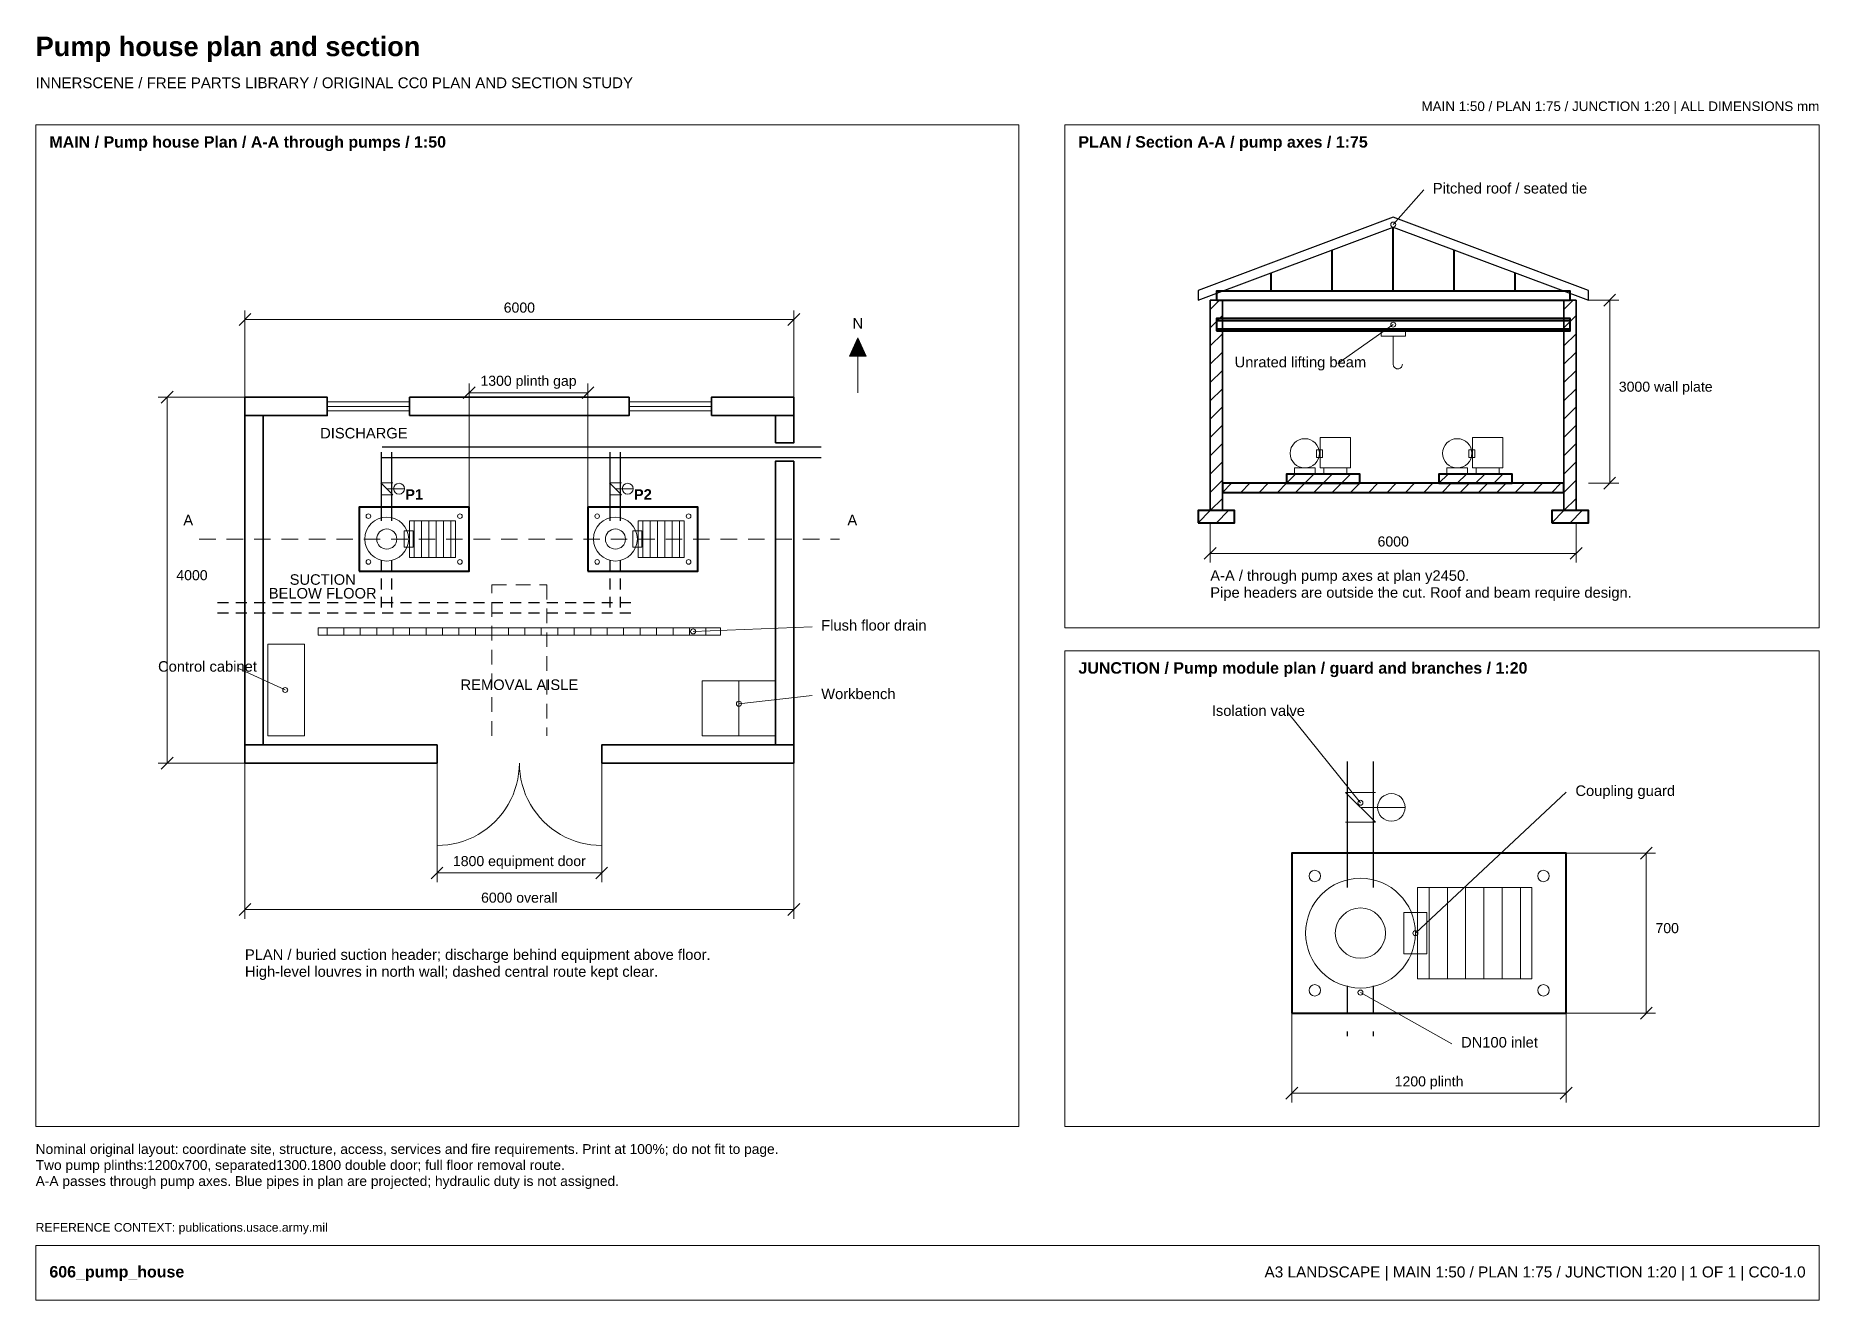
# Paper-space layout 'Layout1' of a CAD drawing. Header units: millimetres. Extents: x 15 to 405, y 10 to 286.
import ezdxf
from ezdxf.enums import TextEntityAlignment as Align

# ---------------------------------------------------------------- set-up
doc = ezdxf.new("R2010")
doc.units = ezdxf.units.MM
for name, color, linetype, lineweight, true_color in [('A-ANNO-BORDER', 7, 'Continuous', 18, 0x7b919e), ('A-ANNO-DIMS', 7, 'Continuous', 15, 0x4c626f), ('A-ANNO-TEXT', 7, 'Continuous', 18, 0x233442), ('A-FIXT', 7, 'Continuous', 20, 0x4d616b), ('A-GLAZ', 7, 'Continuous', 20, 0x238498), ('A-HATCH', 7, 'Continuous', 13, 0x8d999e), ('A-HIDDEN', 7, 'Continuous', 13, 0x778992), ('A-ROOF', 7, 'Continuous', 30, 0x344958), ('A-STRC', 7, 'Continuous', 40, 0x263746), ('A-WALL', 7, 'Continuous', 35, 0x233442), ('A-WPRO', 7, 'Continuous', 30, 0x246f9f)]:
    doc.layers.add(name, color=color, linetype=linetype, lineweight=lineweight, true_color=true_color)
doc.styles.add('SECTION_BOLD', font='arialbd.ttf')
doc.styles.add('SECTION_REGULAR', font='arial.ttf')

psp = doc.layouts.get("Layout1")

# ---------------------------------------------------------------- hatches: boundary and pattern name
at = {"layer": 'A-ANNO-DIMS'}
psp.add_hatch(color=7, dxfattribs=at).paths.add_polyline_path([(194.76, 220.43), (192.96, 216.43), (196.56, 216.43)])

# ---------------------------------------------------------------- linework, layer by layer
at = {"layer": 'A-ANNO-BORDER'}
for points in [[(15, 48), (230, 48), (230, 267), (15, 267)], [(240, 157), (405, 157), (405, 267), (240, 267)], [(240, 48), (405, 48), (405, 152), (240, 152)], [(15, 10), (405, 10), (405, 22), (15, 22)]]:
    psp.add_lwpolyline(points, close=True, dxfattribs=at)
at = {"layer": 'A-ANNO-DIMS'}
for p, q in [((311.83, 245.17), (318.5, 252.78)), ((60.76, 207.43), (60.76, 226.43)), ((180.76, 207.43), (180.76, 226.43)), ((354.5, 228.64), (361.16, 228.64)), ((357.86, 227.34), (360.46, 229.94)), ((359.16, 188.64), (359.16, 228.64)), ((59.46, 223.13), (62.06, 225.73)), ((60.76, 224.43), (180.76, 224.43)), ((179.46, 223.13), (182.06, 225.73)), ((311.83, 223.3), (299.74, 214.78)), ((194.76, 208.43), (194.76, 220.43)), ((60.76, 207.43), (41.76, 207.43)), ((42.46, 206.13), (45.06, 208.73)), ((43.76, 127.43), (43.76, 207.43)), ((108.46, 207.13), (111.06, 209.73)), ((109.76, 183.43), (109.76, 210.43)), ((109.76, 208.43), (135.76, 208.43)), ((134.46, 207.13), (137.06, 209.73)), ((135.76, 183.43), (135.76, 210.43)), ((354.5, 188.64), (361.16, 188.64)), ((357.86, 187.34), (360.46, 189.94)), ((271.83, 179.97), (271.83, 171.3)), ((351.83, 179.97), (351.83, 171.3)), ((50.76, 176.43), (54.36, 176.43)), ((56.76, 176.43), (60.36, 176.43)), ((62.76, 176.43), (66.36, 176.43)), ((68.76, 176.43), (72.36, 176.43)), ((74.76, 176.43), (78.36, 176.43)), ((80.76, 176.43), (84.36, 176.43)), ((86.76, 176.43), (90.36, 176.43)), ((92.76, 176.43), (96.36, 176.43)), ((98.76, 176.43), (102.36, 176.43)), ((104.76, 176.43), (108.36, 176.43)), ((110.76, 176.43), (114.36, 176.43)), ((116.76, 176.43), (120.36, 176.43)), ((122.76, 176.43), (126.36, 176.43)), ((128.76, 176.43), (132.36, 176.43)), ((134.76, 176.43), (138.36, 176.43)), ((140.76, 176.43), (144.36, 176.43)), ((146.76, 176.43), (150.36, 176.43)), ((152.76, 176.43), (156.36, 176.43)), ((158.76, 176.43), (162.36, 176.43)), ((164.76, 176.43), (168.36, 176.43)), ((170.76, 176.43), (174.36, 176.43)), ((176.76, 176.43), (180.36, 176.43)), ((182.76, 176.43), (186.36, 176.43)), ((188.76, 176.43), (190.76, 176.43)), ((270.53, 172), (273.13, 174.6)), ((271.83, 173.3), (351.83, 173.3)), ((350.53, 172), (353.13, 174.6)), ((158.76, 156.23), (184.76, 157.23)), ((69.56, 143.43), (59.22, 148.23)), ((168.76, 140.43), (184.76, 142.23)), ((304.67, 118.77), (288.74, 138.58)), ((42.46, 126.13), (45.06, 128.73)), ((60.76, 127.43), (41.76, 127.43)), ((60.76, 127.43), (60.76, 93.43)), ((102.76, 127.43), (102.76, 101.43)), ((138.76, 127.43), (138.76, 101.43)), ((180.76, 127.43), (180.76, 93.43)), ((316.67, 90.27), (349.67, 121.08)), ((349.67, 107.77), (369.17, 107.77)), ((365.87, 106.47), (368.47, 109.07)), ((367.17, 72.77), (367.17, 107.77)), ((101.46, 102.13), (104.06, 104.73)), ((102.76, 103.43), (138.76, 103.43)), ((137.46, 102.13), (140.06, 104.73)), ((59.46, 94.13), (62.06, 96.73)), ((60.76, 95.43), (180.76, 95.43)), ((179.46, 94.13), (182.06, 96.73)), ((304.67, 77.27), (324.67, 66.08)), ((289.67, 72.77), (289.67, 53.27)), ((349.67, 72.77), (349.67, 53.27)), ((349.67, 72.77), (369.17, 72.77)), ((365.87, 71.47), (368.47, 74.07)), ((288.37, 53.97), (290.97, 56.57)), ((289.67, 55.27), (349.67, 55.27)), ((348.37, 53.97), (350.97, 56.57))]:
    psp.add_line(p, q, dxfattribs=at)
psp.add_lwpolyline([(194.76, 220.43), (192.96, 216.43), (196.56, 216.43)], close=True, dxfattribs=at)
for centre in [(311.83, 245.17), (311.83, 223.3), (158.76, 156.23), (69.56, 143.43), (168.76, 140.43), (304.67, 118.77), (316.67, 90.27), (304.67, 77.27)]:
    psp.add_circle(centre, 0.55, dxfattribs=at)
at = {"layer": 'A-FIXT'}
for p, q in [((311.83, 220.77), (311.83, 214.64)), ((91.76, 187.43), (95.66, 187.43)), ((141.76, 187.43), (145.66, 187.43)), ((97.76, 172.43), (97.76, 180.43)), ((99.36, 172.43), (99.36, 180.43)), ((100.96, 172.43), (100.96, 180.43)), ((102.56, 172.43), (102.56, 180.43)), ((104.16, 172.43), (104.16, 180.43)), ((105.76, 172.43), (105.76, 180.43)), ((147.76, 172.43), (147.76, 180.43)), ((149.36, 172.43), (149.36, 180.43)), ((150.96, 172.43), (150.96, 180.43)), ((152.56, 172.43), (152.56, 180.43)), ((154.16, 172.43), (154.16, 180.43)), ((155.76, 172.43), (155.76, 180.43)), ((78.76, 155.43), (78.76, 157.03)), ((82.36, 155.43), (82.36, 157.03)), ((85.96, 155.43), (85.96, 157.03)), ((89.56, 155.43), (89.56, 157.03)), ((93.16, 155.43), (93.16, 157.03)), ((96.76, 155.43), (96.76, 157.03)), ((100.36, 155.43), (100.36, 157.03)), ((103.96, 155.43), (103.96, 157.03)), ((107.56, 155.43), (107.56, 157.03)), ((111.16, 155.43), (111.16, 157.03)), ((114.76, 155.43), (114.76, 157.03)), ((118.36, 155.43), (118.36, 157.03)), ((121.96, 155.43), (121.96, 157.03)), ((125.56, 155.43), (125.56, 157.03)), ((129.16, 155.43), (129.16, 157.03)), ((132.76, 155.43), (132.76, 157.03)), ((136.36, 155.43), (136.36, 157.03)), ((139.96, 155.43), (139.96, 157.03)), ((143.56, 155.43), (143.56, 157.03)), ((147.16, 155.43), (147.16, 157.03)), ((150.76, 155.43), (150.76, 157.03)), ((154.36, 155.43), (154.36, 157.03)), ((157.96, 155.43), (157.96, 157.03)), ((161.56, 155.43), (161.56, 157.03)), ((168.76, 133.43), (168.76, 145.43)), ((102.76, 127.43), (102.76, 109.43)), ((138.76, 127.43), (138.76, 109.43)), ((307.92, 114.52), (301.42, 121.02)), ((301.42, 121.02), (307.92, 121.02)), ((304.67, 117.77), (314.42, 117.77)), ((301.42, 114.52), (307.92, 114.52)), ((319.67, 80.27), (319.67, 100.27)), ((323.67, 80.27), (323.67, 100.27)), ((327.67, 80.27), (327.67, 100.27)), ((331.67, 80.27), (331.67, 100.27)), ((335.67, 80.27), (335.67, 100.27)), ((339.67, 80.27), (339.67, 100.27))]:
    psp.add_line(p, q, dxfattribs=at)
for points in [[(309.16, 220.77), (314.5, 220.77), (314.5, 221.97), (309.16, 221.97)], [(295.03, 194.24), (296.36, 194.24), (296.36, 195.97), (295.03, 195.97)], [(295.83, 191.97), (302.5, 191.97), (302.5, 198.64), (295.83, 198.64)], [(328.36, 194.24), (329.7, 194.24), (329.7, 195.97), (328.36, 195.97)], [(329.16, 191.97), (335.83, 191.97), (335.83, 198.64), (329.16, 198.64)], [(290.23, 190.64), (294.76, 190.64), (294.76, 191.97), (290.23, 191.97)], [(296.63, 190.64), (301.7, 190.64), (301.7, 191.97), (296.63, 191.97)], [(323.56, 190.64), (328.1, 190.64), (328.1, 191.97), (323.56, 191.97)], [(329.96, 190.64), (335.03, 190.64), (335.03, 191.97), (329.96, 191.97)], [(96.76, 172.43), (106.76, 172.43), (106.76, 180.43), (96.76, 180.43)], [(146.76, 172.43), (156.76, 172.43), (156.76, 180.43), (146.76, 180.43)], [(95.56, 174.63), (97.56, 174.63), (97.56, 178.23), (95.56, 178.23)], [(145.56, 174.63), (147.56, 174.63), (147.56, 178.23), (145.56, 178.23)], [(76.76, 155.43), (164.76, 155.43), (164.76, 157.03), (76.76, 157.03)], [(65.76, 133.43), (73.76, 133.43), (73.76, 153.43), (65.76, 153.43)], [(160.76, 133.43), (176.76, 133.43), (176.76, 145.43), (160.76, 145.43)], [(317.17, 80.27), (342.17, 80.27), (342.17, 100.27), (317.17, 100.27)], [(314.17, 85.77), (319.17, 85.77), (319.17, 94.77), (314.17, 94.77)]]:
    psp.add_lwpolyline(points, close=True, dxfattribs=at)
for points in [[(311.83, 214.64), (311.84, 214.51), (311.86, 214.38), (311.91, 214.25), (311.96, 214.14), (312.04, 214.03), (312.12, 213.93), (312.22, 213.84), (312.33, 213.77), (312.45, 213.71), (312.57, 213.67), (312.7, 213.65), (312.83, 213.64), (312.96, 213.65), (313.09, 213.67), (313.21, 213.71), (313.33, 213.77), (313.44, 213.84), (313.54, 213.93), (313.62, 214.03), (313.7, 214.14), (313.75, 214.25), (313.8, 214.38), (313.82, 214.51), (313.83, 214.64)], [(90.46, 186.13), (93.06, 186.13), (90.46, 188.73), (93.06, 188.73)], [(140.46, 186.13), (143.06, 186.13), (140.46, 188.73), (143.06, 188.73)], [(120.76, 127.43), (120.72, 126.25), (120.6, 125.08), (120.41, 123.92), (120.14, 122.77), (119.8, 121.64), (119.39, 120.54), (118.9, 119.47), (118.34, 118.43), (117.72, 117.43), (117.04, 116.47), (116.29, 115.56), (115.48, 114.7), (114.62, 113.9), (113.71, 113.15), (112.76, 112.46), (111.76, 111.84), (110.72, 111.29), (109.64, 110.8), (108.54, 110.38), (107.41, 110.04), (106.27, 109.78), (105.11, 109.58), (103.93, 109.47), (102.76, 109.43)], [(120.76, 127.43), (120.79, 126.25), (120.91, 125.08), (121.1, 123.92), (121.37, 122.77), (121.71, 121.64), (122.13, 120.54), (122.61, 119.47), (123.17, 118.43), (123.79, 117.43), (124.48, 116.47), (125.22, 115.56), (126.03, 114.7), (126.89, 113.9), (127.8, 113.15), (128.76, 112.46), (129.76, 111.84), (130.79, 111.29), (131.87, 110.8), (132.97, 110.38), (134.1, 110.04), (135.24, 109.78), (136.41, 109.58), (137.58, 109.47), (138.76, 109.43)]]:
    psp.add_lwpolyline(points, dxfattribs=at)
for centre, radius in [((292.5, 195.17), 3.2), ((325.83, 195.17), 3.2), ((94.46, 187.43), 1.2), ((144.46, 187.43), 1.2), ((91.76, 176.43), 4.8), ((87.76, 181.43), 0.5), ((107.76, 181.43), 0.5), ((141.76, 176.43), 4.8), ((137.76, 181.43), 0.5), ((157.76, 181.43), 0.5), ((91.76, 176.43), 2.2), ((141.76, 176.43), 2.2), ((87.76, 171.43), 0.5), ((107.76, 171.43), 0.5), ((137.76, 171.43), 0.5), ((157.76, 171.43), 0.5), ((311.42, 117.77), 3), ((304.67, 90.27), 12), ((294.67, 102.77), 1.25), ((344.67, 102.77), 1.25), ((304.67, 90.27), 5.5), ((294.67, 77.77), 1.25), ((344.67, 77.77), 1.25)]:
    psp.add_circle(centre, radius, dxfattribs=at)
at = {"layer": 'A-GLAZ'}
for p, q in [((78.76, 206.43), (96.76, 206.43)), ((78.76, 205.43), (96.76, 205.43)), ((78.76, 204.43), (96.76, 204.43)), ((144.76, 206.43), (162.76, 206.43)), ((144.76, 205.43), (162.76, 205.43)), ((144.76, 204.43), (162.76, 204.43))]:
    psp.add_line(p, q, dxfattribs=at)
at = {"layer": 'A-HATCH'}
for p, q in [((271.83, 226.64), (273.83, 228.64)), ((349.16, 226.64), (351.16, 228.64)), ((271.83, 222.64), (274.5, 225.3)), ((349.16, 222.64), (351.83, 225.3)), ((271.83, 218.64), (274.5, 221.3)), ((349.16, 218.64), (351.83, 221.3)), ((271.83, 214.64), (274.5, 217.3)), ((349.16, 214.64), (351.83, 217.3)), ((271.83, 210.64), (274.5, 213.3)), ((349.16, 210.64), (351.83, 213.3)), ((271.83, 206.64), (274.5, 209.3)), ((349.16, 206.64), (351.83, 209.3)), ((271.83, 202.64), (274.5, 205.3)), ((349.16, 202.64), (351.83, 205.3)), ((271.83, 198.64), (274.5, 201.3)), ((349.16, 198.64), (351.83, 201.3)), ((271.83, 194.64), (274.5, 197.3)), ((349.16, 194.64), (351.83, 197.3)), ((271.83, 190.64), (274.5, 193.3)), ((349.16, 190.64), (351.83, 193.3)), ((271.83, 186.64), (274.5, 189.3)), ((274.5, 186.64), (276.5, 188.64)), ((278.5, 186.64), (280.5, 188.64)), ((282.5, 186.64), (284.5, 188.64)), ((286.5, 186.64), (288.5, 188.64)), ((288.5, 188.64), (290.5, 190.64)), ((290.5, 186.64), (292.5, 188.64)), ((292.5, 188.64), (294.5, 190.64)), ((294.5, 186.64), (296.5, 188.64)), ((296.5, 188.64), (298.5, 190.64)), ((298.5, 186.64), (300.5, 188.64)), ((300.5, 188.64), (302.5, 190.64)), ((302.5, 186.64), (304.5, 188.64)), ((304.5, 188.64), (304.5, 188.64)), ((306.5, 186.64), (308.5, 188.64)), ((310.5, 186.64), (312.5, 188.64)), ((314.5, 186.64), (316.5, 188.64)), ((318.5, 186.64), (320.5, 188.64)), ((321.83, 188.64), (323.83, 190.64)), ((322.5, 186.64), (324.5, 188.64)), ((325.83, 188.64), (327.83, 190.64)), ((326.5, 186.64), (328.5, 188.64)), ((329.83, 188.64), (331.83, 190.64)), ((330.5, 186.64), (332.5, 188.64)), ((333.83, 188.64), (335.83, 190.64)), ((334.5, 186.64), (336.5, 188.64)), ((337.83, 188.64), (337.83, 188.64)), ((338.5, 186.64), (340.5, 188.64)), ((342.5, 186.64), (344.5, 188.64)), ((346.5, 186.64), (348.5, 188.64)), ((349.16, 186.64), (351.83, 189.3)), ((271.83, 182.64), (274.5, 185.3)), ((349.16, 182.64), (351.83, 185.3)), ((269.16, 179.97), (271.83, 182.64)), ((273.16, 179.97), (275.83, 182.64)), ((277.16, 179.97), (277.16, 179.97)), ((346.5, 179.97), (349.16, 182.64)), ((350.5, 179.97), (353.16, 182.64)), ((354.5, 179.97), (354.5, 179.97))]:
    psp.add_line(p, q, dxfattribs=at)
at = {"layer": 'A-HIDDEN'}
for p, q in [((114.76, 164.63), (114.76, 166.43)), ((114.76, 166.43), (117.96, 166.43)), ((119.96, 166.43), (123.16, 166.43)), ((125.16, 166.43), (126.76, 166.43)), ((126.76, 166.43), (126.76, 163.23)), ((114.76, 159.43), (114.76, 162.63)), ((126.76, 161.23), (126.76, 158.03)), ((114.76, 154.23), (114.76, 157.43)), ((126.76, 156.03), (126.76, 152.83)), ((114.76, 149.03), (114.76, 152.23)), ((126.76, 150.83), (126.76, 147.63)), ((114.76, 143.83), (114.76, 147.03)), ((126.76, 145.63), (126.76, 142.43)), ((114.76, 138.63), (114.76, 141.83)), ((126.76, 140.43), (126.76, 137.23)), ((114.76, 133.43), (114.76, 136.63)), ((126.76, 135.23), (126.76, 133.43))]:
    psp.add_line(p, q, dxfattribs=at)
at = {"layer": 'A-ROOF'}
psp.add_lwpolyline([(269.16, 228.64), (311.83, 244.64), (354.5, 228.64), (354.5, 230.77), (311.83, 246.77), (269.16, 230.77)], close=True, dxfattribs=at)
at = {"layer": 'A-STRC'}
for p, q in [((311.83, 230.64), (311.83, 244.64)), ((298.5, 230.64), (298.5, 239.64)), ((325.16, 230.64), (325.16, 239.64)), ((285.16, 230.64), (285.16, 234.64)), ((338.5, 230.64), (338.5, 234.64)), ((273.16, 224.24), (350.5, 224.24)), ((273.16, 222.37), (350.5, 222.37))]:
    psp.add_line(p, q, dxfattribs=at)
for points in [[(273.16, 228.64), (350.5, 228.64), (350.5, 230.64), (273.16, 230.64)], [(273.16, 221.97), (350.5, 221.97), (350.5, 224.64), (273.16, 224.64)], [(274.5, 186.64), (349.16, 186.64), (349.16, 188.64), (274.5, 188.64)], [(288.5, 188.64), (304.5, 188.64), (304.5, 190.64), (288.5, 190.64)], [(321.83, 188.64), (337.83, 188.64), (337.83, 190.64), (321.83, 190.64)], [(85.76, 169.43), (109.76, 169.43), (109.76, 183.43), (85.76, 183.43)], [(135.76, 169.43), (159.76, 169.43), (159.76, 183.43), (135.76, 183.43)], [(269.16, 179.97), (277.16, 179.97), (277.16, 182.64), (269.16, 182.64)], [(346.5, 179.97), (354.5, 179.97), (354.5, 182.64), (346.5, 182.64)], [(289.67, 72.77), (349.67, 72.77), (349.67, 107.77), (289.67, 107.77)]]:
    psp.add_lwpolyline(points, close=True, dxfattribs=at)
at = {"layer": 'A-WALL'}
for points in [[(271.83, 182.64), (274.5, 182.64), (274.5, 228.64), (271.83, 228.64)], [(349.16, 182.64), (351.83, 182.64), (351.83, 228.64), (349.16, 228.64)], [(60.76, 203.43), (78.76, 203.43), (78.76, 207.43), (60.76, 207.43)], [(96.76, 203.43), (144.76, 203.43), (144.76, 207.43), (96.76, 207.43)], [(162.76, 203.43), (180.76, 203.43), (180.76, 207.43), (162.76, 207.43)], [(60.76, 131.43), (64.76, 131.43), (64.76, 203.43), (60.76, 203.43)], [(176.76, 197.43), (180.76, 197.43), (180.76, 203.43), (176.76, 203.43)], [(176.76, 131.43), (180.76, 131.43), (180.76, 193.43), (176.76, 193.43)], [(60.76, 127.43), (102.76, 127.43), (102.76, 131.43), (60.76, 131.43)], [(138.76, 127.43), (180.76, 127.43), (180.76, 131.43), (138.76, 131.43)]]:
    psp.add_lwpolyline(points, close=True, dxfattribs=at)
at = {"layer": 'A-WPRO'}
for p, q in [((90.62, 169.43), (90.62, 171.83)), ((92.9, 169.43), (92.9, 171.83)), ((140.62, 169.43), (140.62, 171.83)), ((142.9, 169.43), (142.9, 171.83)), ((90.62, 165.43), (90.62, 167.83)), ((92.9, 165.43), (92.9, 167.83)), ((140.62, 165.43), (140.62, 167.83)), ((142.9, 165.43), (142.9, 167.83)), ((90.62, 161.43), (90.62, 163.83)), ((92.9, 161.43), (92.9, 163.83)), ((140.62, 161.43), (140.62, 163.83)), ((142.9, 161.43), (142.9, 163.83)), ((54.76, 162.57), (57.16, 162.57)), ((54.76, 160.29), (57.16, 160.29)), ((58.76, 162.57), (61.16, 162.57)), ((58.76, 160.29), (61.16, 160.29)), ((62.76, 162.57), (65.16, 162.57)), ((62.76, 160.29), (65.16, 160.29)), ((66.76, 162.57), (69.16, 162.57)), ((66.76, 160.29), (69.16, 160.29)), ((70.76, 162.57), (73.16, 162.57)), ((70.76, 160.29), (73.16, 160.29)), ((74.76, 162.57), (77.16, 162.57)), ((74.76, 160.29), (77.16, 160.29)), ((78.76, 162.57), (81.16, 162.57)), ((78.76, 160.29), (81.16, 160.29)), ((82.76, 162.57), (85.16, 162.57)), ((82.76, 160.29), (85.16, 160.29)), ((86.76, 162.57), (89.16, 162.57)), ((86.76, 160.29), (89.16, 160.29)), ((90.76, 162.57), (93.16, 162.57)), ((90.76, 160.29), (93.16, 160.29)), ((94.76, 162.57), (97.16, 162.57)), ((94.76, 160.29), (97.16, 160.29)), ((98.76, 162.57), (101.16, 162.57)), ((98.76, 160.29), (101.16, 160.29)), ((102.76, 162.57), (105.16, 162.57)), ((102.76, 160.29), (105.16, 160.29)), ((106.76, 162.57), (109.16, 162.57)), ((106.76, 160.29), (109.16, 160.29)), ((110.76, 162.57), (113.16, 162.57)), ((110.76, 160.29), (113.16, 160.29)), ((114.76, 162.57), (117.16, 162.57)), ((114.76, 160.29), (117.16, 160.29)), ((118.76, 162.57), (121.16, 162.57)), ((118.76, 160.29), (121.16, 160.29)), ((122.76, 162.57), (125.16, 162.57)), ((122.76, 160.29), (125.16, 160.29)), ((126.76, 162.57), (129.16, 162.57)), ((126.76, 160.29), (129.16, 160.29)), ((130.76, 162.57), (133.16, 162.57)), ((130.76, 160.29), (133.16, 160.29)), ((134.76, 162.57), (137.16, 162.57)), ((134.76, 160.29), (137.16, 160.29)), ((138.76, 162.57), (141.16, 162.57)), ((138.76, 160.29), (141.16, 160.29)), ((142.76, 162.57), (145.16, 162.57)), ((142.76, 160.29), (145.16, 160.29)), ((301.82, 100.27), (301.82, 127.77)), ((307.52, 100.27), (307.52, 127.77)), ((301.82, 72.77), (301.82, 78.77)), ((307.52, 72.77), (307.52, 78.77)), ((301.82, 67.77), (301.82, 68.77)), ((307.52, 67.77), (307.52, 68.77))]:
    psp.add_line(p, q, dxfattribs=at)
for points in [[(90.62, 180.43), (90.62, 195.43)], [(90.76, 196.57), (186.76, 196.57)], [(92.9, 180.43), (92.9, 195.43)], [(140.62, 180.43), (140.62, 195.43)], [(142.9, 180.43), (142.9, 195.43)], [(90.76, 194.29), (186.76, 194.29)]]:
    psp.add_lwpolyline(points, dxfattribs=at)

# ---------------------------------------------------------------- texts
at = {"layer": 'A-ANNO-DIMS', "style": 'SECTION_REGULAR'}
for s, p in [('6000', (120.76, 225.93)), ('1300 plinth gap', (122.76, 209.93)), ('6000', (311.83, 174.8)), ('1800 equipment door', (120.76, 104.93)), ('6000 overall', (120.76, 96.93)), ('1200 plinth', (319.67, 56.77))]:
    psp.add_text(s, height=2.2, dxfattribs=at).set_placement(p, align=Align.CENTER)
for s, p in [('3000 wall plate', (361.16, 208.64)), ('4000', (45.76, 167.43)), ('700', (369.17, 90.27))]:
    psp.add_text(s, height=2.2, dxfattribs=at).set_placement(p)
at = {"layer": 'A-ANNO-TEXT'}
for s, height, style, p in [('Pump house plan and section', 4.25, 'SECTION_BOLD', (15, 282)), ('INNERSCENE / FREE PARTS LIBRARY / ORIGINAL CC0 PLAN AND SECTION STUDY', 2.35, 'SECTION_REGULAR', (15, 275)), ('MAIN / Pump house Plan / A-A through pumps / 1:50', 2.5, 'SECTION_BOLD', (18, 262)), ('PLAN / Section A-A / pump axes / 1:75', 2.5, 'SECTION_BOLD', (243, 262)), ('Pitched roof / seated tie', 2.3, 'SECTION_REGULAR', (320.5, 251.97)), ('Unrated lifting beam', 2.3, 'SECTION_REGULAR', (277.16, 213.97)), ('A-A / through pump axes at plan y2450.', 2.3, 'SECTION_REGULAR', (271.83, 167.3)), ('Pipe headers are outside the cut. Roof and beam require design.', 2.3, 'SECTION_REGULAR', (271.83, 163.6)), ('Flush floor drain', 2.3, 'SECTION_REGULAR', (186.76, 156.43)), ('Control cabinet', 2.3, 'SECTION_REGULAR', (41.76, 147.43)), ('JUNCTION / Pump module plan / guard and branches / 1:20', 2.5, 'SECTION_BOLD', (243, 147)), ('Workbench', 2.3, 'SECTION_REGULAR', (186.76, 141.43)), ('Isolation valve', 2.3, 'SECTION_REGULAR', (272.17, 137.77)), ('Coupling guard', 2.3, 'SECTION_REGULAR', (351.67, 120.27)), ('PLAN / buried suction header; discharge behind equipment above floor.', 2.3, 'SECTION_REGULAR', (60.76, 84.43)), ('High-level louvres in north wall; dashed central route kept clear.', 2.3, 'SECTION_REGULAR', (60.76, 80.73)), ('DN100 inlet', 2.3, 'SECTION_REGULAR', (326.67, 65.27)), ('Nominal original layout: coordinate site, structure, access, services and fire requirements. Print at 100%; do not fit to page.', 2.15, 'SECTION_REGULAR', (15, 42)), ('Two pump plinths:1200x700, separated1300.1800 double door; full floor removal route.', 2.15, 'SECTION_REGULAR', (15, 38.5)), ('A-A passes through pump axes. Blue pipes in plan are projected; hydraulic duty is not assigned.', 2.15, 'SECTION_REGULAR', (15, 35)), ('REFERENCE CONTEXT: publications.usace.army.mil', 1.9, 'SECTION_REGULAR', (15, 25)), ('606_pump_house', 2.5, 'SECTION_BOLD', (18, 15))]:
    psp.add_text(s, height=height, dxfattribs=dict(at, style=style)).set_placement(p)
at = {"layer": 'A-ANNO-TEXT', "style": 'SECTION_REGULAR'}
for s, height, p in [('MAIN 1:50 / PLAN 1:75 / JUNCTION 1:20 | ALL DIMENSIONS mm', 2.1, (405, 270)), ('A3 LANDSCAPE | MAIN 1:50 / PLAN 1:75 / JUNCTION 1:20 | 1 OF 1 | CC0-1.0', 2.4, (402, 15))]:
    psp.add_text(s, height=height, dxfattribs=at).set_placement(p, align=Align.RIGHT)
at = {"layer": 'A-ANNO-TEXT'}
for s, style, p in [('N', 'SECTION_REGULAR', (194.76, 222.43)), ('DISCHARGE', 'SECTION_REGULAR', (86.76, 198.43)), ('P1', 'SECTION_BOLD', (97.76, 185.03)), ('P2', 'SECTION_BOLD', (147.76, 185.03)), ('A', 'SECTION_REGULAR', (48.36, 179.43)), ('A', 'SECTION_REGULAR', (193.56, 179.43)), ('SUCTION', 'SECTION_REGULAR', (77.76, 166.43)), ('BELOW FLOOR', 'SECTION_REGULAR', (77.76, 163.43)), ('REMOVAL AISLE', 'SECTION_REGULAR', (120.76, 143.43))]:
    psp.add_text(s, height=2.3, dxfattribs=dict(at, style=style)).set_placement(p, align=Align.CENTER)

doc.saveas('drawing.dxf')
